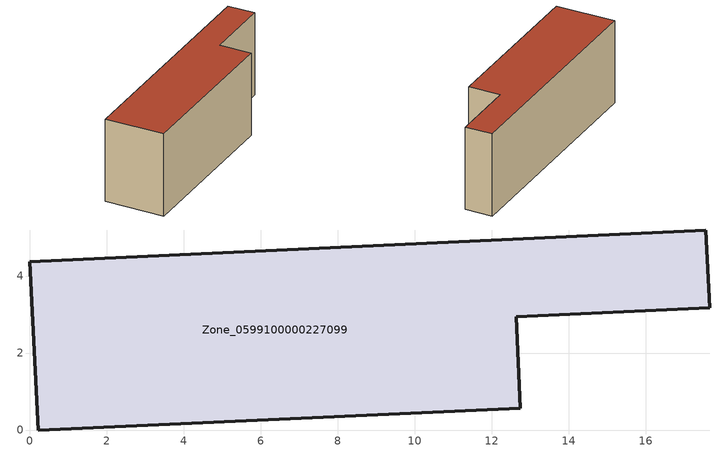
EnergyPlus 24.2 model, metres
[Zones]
Zone_0599100000227099
 floor ground (C_G): 0,4.38 17.57,5.2 17.67,3.18 12.64,2.94 12.75,0.56 0.21,0 z0
 wall outside (C_F): 0.21,0 12.75,0.56 12.64,2.94 17.67,3.18 17.57,5.2 0,4.38 0.21,0 z0:6.24
 roof outside (C_R): 17.57,5.2 0,4.38 0.21,0 12.75,0.56 12.64,2.94 17.67,3.18 z6.24
[BUILDING]
Pand.0599100000227099: North Axis=0; Terrain=City; Loads Convergence Tolerance Value=0.04; Temperature Convergence Tolerance Value=0.4; Solar Distribution=FullExterior; Maximum Number of Warmup Days=25; Minimum Number of Warmup Days=1
[Site:Location]
Rotterdam.The.Hague.AP_ZH_NLD Design_Conditions: Latitude=51.96; Longitude=4.45; Time Zone=1; Elevation=-4.5
[SITE:GROUNDTEMPERATURE:BUILDINGSURFACE]
18, 18, 18, 18, 18, 18, 18, 18, 18, 18, 18, 18
[MATERIAL] Thermal Absorptance=0.9; Solar Absorptance=0.7; Visible Absorptance=0.7
Name | Roughness | Thickness | Conductivity | Density | Specific Heat
G.TI.1946 | MediumSmooth | 0.15 | 1 | 540 | 1210
F.TI.1946 | Rough | 0.3 | 0.857143 | 1920 | 840
R.TI.1946 | MediumRough | 0.2 | 0.1 | 1500 | 1000
[CONSTRUCTION]
C_G: G.TI.1946
C_F: F.TI.1946
C_R: R.TI.1946
[ZONE]
Zone_0599100000227099: Type=1; Multiplier=1; Ceiling Height=Autocalculate; Volume=Autocalculate; Floor Area=autocalculate; Part of Total Floor Area=Yes
[ZONEINFILTRATION:DESIGNFLOWRATE]
Infil_Zone_0599100000227099: Zone or ZoneList or Space or SpaceList=Zone_0599100000227099; Schedule=AlwaysOn; Design Flow Rate Calculation Method=Flow/Area; Flow Rate per Floor Area=0.003; Constant Term Coefficient=1; Temperature Term Coefficient=0; Velocity Term Coefficient=0; Velocity Squared Term Coefficient=0
[HVACTEMPLATE:ZONE:IDEALLOADSAIRSYSTEM]
Zone_0599100000227099: Maximum Heating Supply Air Temperature=50; Minimum Cooling Supply Air Temperature=13; Maximum Heating Supply Air Humidity Ratio=0.0156; Minimum Cooling Supply Air Humidity Ratio=0.0077; Heating Limit=NoLimit; Cooling Limit=NoLimit; Dehumidification Control Type=ConstantSensibleHeatRatio; Cooling Sensible Heat Ratio=0.7; Dehumidification Setpoint=60; Humidification Control Type=None; Humidification Setpoint=30; Outdoor Air Method=None; Outdoor Air Flow Rate per Person=0.00944; Outdoor Air Flow Rate per Zone Floor Area=0; Outdoor Air Flow Rate per Zone=0; Demand Controlled Ventilation Type=None; Outdoor Air Economizer Type=NoEconomizer; Heat Recovery Type=None; Sensible Heat Recovery Effectiveness=0.7; Latent Heat Recovery Effectiveness=0.65
[ZONECONTROL:THERMOSTAT]
ThermostatControl_Zone_0599100000227099: Zone or ZoneList=Zone_0599100000227099; Control Type Schedule=DualSetpointControlType; Control 1=Thermostat_Zone_0599100000227099; Temperature Difference Between Cutout And Setpoint=0
[THERMOSTATSETPOINT:DUALSETPOINT]
Thermostat_Zone_0599100000227099: Heating Setpoint Temperature Schedule=HeatingSetpoint_Zone_0599100000227099; Cooling Setpoint Temperature Schedule=CoolingSetpoint_Zone_0599100000227099
[SCHEDULE:COMPACT]
HeatingSetpoint_Zone_0599100000227099: Through: 12/31, For: AllDays, Until: 24:00, 21
CoolingSetpoint_Zone_0599100000227099: Through: 12/31, For: AllDays, Until: 24:00, 24
DualSetpointControlType: Through: 12/31, For: AllDays, Until: 24:00, 4
AlwaysOn: Through: 12/31, For: AllDays, Until: 24:00, 1
